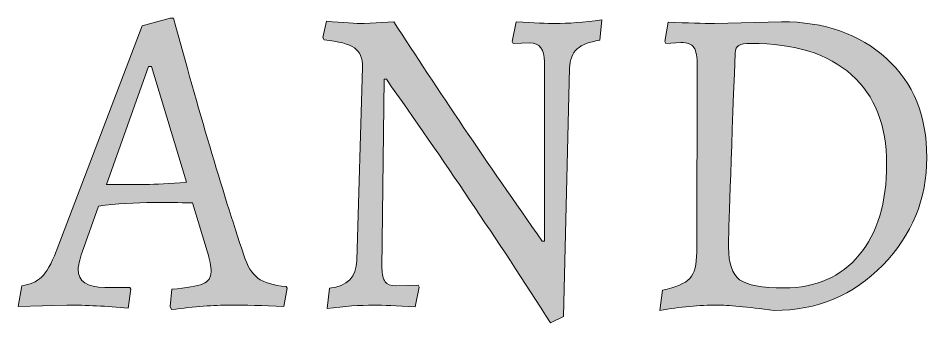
# Model space of a CAD drawing. Header units: inches. Extents: x 30.73 to 38.33, y -32.01 to -24.33.
# Drawn here: x 36.243 to 38.172, y -32.011 to -31.365 of the extents above; entities that cross this region are included whole.
import ezdxf

# ---------------------------------------------------------------- set-up
doc = ezdxf.new("R2010")
doc.units = ezdxf.units.IN
doc.header["$MEASUREMENT"] = 0
doc.layers.add('Layer 3', color=7, linetype='Continuous')

msp = doc.modelspace()

# ---------------------------------------------------------------- hatches: boundary and pattern name
at = {"layer": 'Layer 3', "true_color": 0xffffff}
h = msp.add_hatch(color=7, dxfattribs=at)
h.dxf.hatch_style = 2
edge = h.paths.add_edge_path()
edge.add_spline(control_points=[(36.5681, -31.9824), (36.5681, -31.9824), (36.5653, -31.9758), (36.5653, -31.9758), (36.5653, -31.9758), (36.569, -31.9392), (36.569, -31.9392), (36.6009, -31.9368), (36.6228, -31.933), (36.6347, -31.928), (36.6465, -31.923), (36.6525, -31.9146), (36.6525, -31.9027), (36.6525, -31.8908), (36.6497, -31.8761), (36.6441, -31.8586), (36.6441, -31.8586), (36.6131, -31.7564), (36.6131, -31.7564), (36.5981, -31.7558), (36.5706, -31.7555), (36.5306, -31.7555), (36.4906, -31.7555), (36.4515, -31.758), (36.4134, -31.763), (36.4134, -31.763), (36.3787, -31.8605), (36.3787, -31.8605), (36.3731, -31.8774), (36.3703, -31.8896), (36.3703, -31.897), (36.3703, -31.9227), (36.389, -31.9355), (36.4265, -31.9355), (36.4265, -31.9355), (36.48, -31.9355), (36.48, -31.9355), (36.48, -31.9355), (36.4818, -31.9392), (36.4818, -31.9392), (36.4818, -31.9392), (36.4762, -31.9796), (36.4762, -31.9796), (36.4306, -31.9752), (36.3871, -31.973), (36.3459, -31.973), (36.3459, -31.973), (36.2428, -31.9758), (36.2428, -31.9758), (36.2428, -31.9758), (36.2503, -31.9318), (36.2503, -31.9318), (36.2677, -31.9299), (36.2818, -31.9238), (36.2924, -31.9135), (36.303, -31.9031), (36.3134, -31.8852), (36.3234, -31.8595), (36.3234, -31.8595), (36.5062, -31.3804), (36.5062, -31.3804), (36.5062, -31.3804), (36.5653, -31.3645), (36.5653, -31.3645), (36.5653, -31.3645), (36.5728, -31.3645), (36.5728, -31.3645), (36.6253, -31.5589), (36.675, -31.7264), (36.7219, -31.8671), (36.7294, -31.8902), (36.7393, -31.9064), (36.7519, -31.9158), (36.7644, -31.9252), (36.7844, -31.9311), (36.8119, -31.9336), (36.8119, -31.9336), (36.8137, -31.9374), (36.8137, -31.9374), (36.8137, -31.9374), (36.8072, -31.9758), (36.8072, -31.9758), (36.7622, -31.9739), (36.7236, -31.973), (36.6914, -31.973), (36.6592, -31.973), (36.6181, -31.9761), (36.5681, -31.9824)], knot_values=[0, 0, 0, 0, 1, 1, 1, 2, 2, 2, 3, 3, 3, 4, 4, 4, 5, 5, 5, 6, 6, 6, 7, 7, 7, 8, 8, 8, 9, 9, 9, 10, 10, 10, 11, 11, 11, 12, 12, 12, 13, 13, 13, 14, 14, 14, 15, 15, 15, 16, 16, 16, 17, 17, 17, 18, 18, 18, 19, 19, 19, 20, 20, 20, 21, 21, 21, 22, 22, 22, 23, 23, 23, 24, 24, 24, 25, 25, 25, 26, 26, 26, 27, 27, 27, 28, 28, 28, 29, 29, 29, 29], degree=3, periodic=1)
edge = h.paths.add_edge_path()
edge.add_spline(control_points=[(36.5128, -31.717), (36.5353, -31.717), (36.5644, -31.7155), (36.6, -31.7123), (36.6, -31.7123), (36.5259, -31.4667), (36.5259, -31.4667), (36.5259, -31.4667), (36.5193, -31.4667), (36.5193, -31.4667), (36.5193, -31.4667), (36.4303, -31.717), (36.4303, -31.717), (36.4303, -31.717), (36.5128, -31.717), (36.5128, -31.717)], knot_values=[0, 0, 0, 0, 1, 1, 1, 2, 2, 2, 3, 3, 3, 4, 4, 4, 5, 5, 5, 5], degree=3, periodic=1)
h = msp.add_hatch(color=7, dxfattribs=at)
h.dxf.hatch_style = 2
edge = h.paths.add_edge_path()
edge.add_spline(control_points=[(37.3604, -31.8371), (37.3604, -31.8371), (37.3604, -31.4573), (37.3604, -31.4573), (37.3604, -31.4305), (37.35, -31.417), (37.3294, -31.417), (37.3294, -31.417), (37.2938, -31.4179), (37.2938, -31.4179), (37.2938, -31.4179), (37.2919, -31.4142), (37.2919, -31.4142), (37.2919, -31.4142), (37.3004, -31.372), (37.3004, -31.372), (37.3385, -31.3745), (37.366, -31.3758), (37.3829, -31.3758), (37.4104, -31.3758), (37.4435, -31.3733), (37.4823, -31.3682), (37.4823, -31.3682), (37.4776, -31.4114), (37.4776, -31.4114), (37.4557, -31.4145), (37.4398, -31.4206), (37.4297, -31.4297), (37.4197, -31.4387), (37.4144, -31.4523), (37.4138, -31.4704), (37.4138, -31.4704), (37.4007, -31.9974), (37.4007, -31.9974), (37.4007, -31.9974), (37.3735, -32.0105), (37.3735, -32.0105), (37.2603, -31.8349), (37.1441, -31.6627), (37.0247, -31.4939), (37.0247, -31.4939), (37.02, -31.4939), (37.02, -31.4939), (37.02, -31.4939), (37.0153, -31.8943), (37.0153, -31.8943), (37.0153, -31.908), (37.0175, -31.9177), (37.0219, -31.9233), (37.0263, -31.9289), (37.0337, -31.9318), (37.0444, -31.9318), (37.0444, -31.9318), (37.0922, -31.9308), (37.0922, -31.9308), (37.0922, -31.9308), (37.0941, -31.9346), (37.0941, -31.9346), (37.0941, -31.9346), (37.0857, -31.9767), (37.0857, -31.9767), (37.0463, -31.9742), (37.0172, -31.973), (36.9984, -31.973), (36.9684, -31.973), (36.9353, -31.9755), (36.8991, -31.9805), (36.8991, -31.9805), (36.9038, -31.9374), (36.9038, -31.9374), (36.9419, -31.933), (36.9613, -31.9133), (36.9619, -31.8783), (36.9619, -31.8783), (36.9741, -31.4686), (36.9741, -31.4686), (36.9741, -31.4492), (36.9683, -31.4355), (36.9567, -31.4273), (36.9452, -31.4192), (36.9238, -31.4136), (36.8925, -31.4104), (36.8925, -31.4104), (36.8897, -31.4058), (36.8897, -31.4058), (36.8897, -31.4058), (36.8972, -31.3711), (36.8972, -31.3711), (36.9334, -31.3742), (36.9603, -31.3758), (36.9778, -31.3758), (36.9778, -31.3758), (37.0406, -31.372), (37.0406, -31.372), (37.1331, -31.5158), (37.2382, -31.6708), (37.3557, -31.8371), (37.3557, -31.8371), (37.3604, -31.8371), (37.3604, -31.8371)], knot_values=[0, 0, 0, 0, 1, 1, 1, 2, 2, 2, 3, 3, 3, 4, 4, 4, 5, 5, 5, 6, 6, 6, 7, 7, 7, 8, 8, 8, 9, 9, 9, 10, 10, 10, 11, 11, 11, 12, 12, 12, 13, 13, 13, 14, 14, 14, 15, 15, 15, 16, 16, 16, 17, 17, 17, 18, 18, 18, 19, 19, 19, 20, 20, 20, 21, 21, 21, 22, 22, 22, 23, 23, 23, 24, 24, 24, 25, 25, 25, 26, 26, 26, 27, 27, 27, 28, 28, 28, 29, 29, 29, 30, 30, 30, 31, 31, 31, 32, 32, 32, 33, 33, 33, 33], degree=3, periodic=1)
h = msp.add_hatch(color=7, dxfattribs=at)
h.dxf.hatch_style = 2
edge = h.paths.add_edge_path()
edge.add_spline(control_points=[(37.8479, -31.9843), (37.7898, -31.9767), (37.7495, -31.973), (37.727, -31.973), (37.6895, -31.973), (37.6488, -31.9767), (37.6051, -31.9843), (37.6051, -31.9843), (37.6107, -31.9411), (37.6107, -31.9411), (37.6395, -31.9355), (37.6588, -31.9272), (37.6689, -31.9163), (37.6788, -31.9054), (37.6838, -31.8867), (37.6838, -31.8605), (37.6838, -31.8605), (37.6848, -31.4667), (37.6848, -31.4667), (37.6848, -31.4467), (37.6825, -31.4333), (37.6777, -31.4264), (37.6731, -31.4195), (37.6638, -31.4161), (37.6501, -31.4161), (37.6501, -31.4161), (37.6182, -31.4179), (37.6182, -31.4179), (37.6182, -31.4179), (37.6163, -31.4142), (37.6163, -31.4142), (37.6163, -31.4142), (37.6229, -31.3729), (37.6229, -31.3729), (37.6648, -31.3748), (37.6976, -31.3758), (37.7213, -31.3758), (37.7213, -31.3758), (37.8639, -31.372), (37.8639, -31.372), (37.9551, -31.372), (38.0293, -31.398), (38.0865, -31.4498), (38.1437, -31.5017), (38.1723, -31.5717), (38.1723, -31.6599), (38.1723, -31.748), (38.1411, -31.8241), (38.0786, -31.8882), (38.0161, -31.9522), (37.9392, -31.9843), (37.8479, -31.9843)], knot_values=[0, 0, 0, 0, 1, 1, 1, 2, 2, 2, 3, 3, 3, 4, 4, 4, 5, 5, 5, 6, 6, 6, 7, 7, 7, 8, 8, 8, 9, 9, 9, 10, 10, 10, 11, 11, 11, 12, 12, 12, 13, 13, 13, 14, 14, 14, 15, 15, 15, 16, 16, 16, 17, 17, 17, 17], degree=3, periodic=1)
edge = h.paths.add_edge_path()
edge.add_spline(control_points=[(37.7992, -31.4179), (37.7861, -31.4179), (37.7773, -31.4194), (37.7729, -31.4222), (37.7685, -31.425), (37.766, -31.4305), (37.7654, -31.4386), (37.7561, -31.6792), (37.7513, -31.8166), (37.7513, -31.8507), (37.7513, -31.8847), (37.7592, -31.9075), (37.7748, -31.9191), (37.7904, -31.9307), (37.822, -31.9364), (37.8695, -31.9364), (37.937, -31.9364), (37.9901, -31.9132), (38.0289, -31.8666), (38.0676, -31.82), (38.087, -31.7558), (38.087, -31.6739), (38.087, -31.592), (38.0622, -31.5289), (38.0125, -31.4845), (37.9628, -31.4401), (37.8917, -31.4179), (37.7992, -31.4179)], knot_values=[0, 0, 0, 0, 1, 1, 1, 2, 2, 2, 3, 3, 3, 4, 4, 4, 5, 5, 5, 6, 6, 6, 7, 7, 7, 8, 8, 8, 9, 9, 9, 9], degree=3, periodic=1)

# ---------------------------------------------------------------- linework, layer by layer
at = {"layer": 'Layer 3', "lineweight": 0}
for points, knots in [([(36.5681, -31.9824), (36.5681, -31.9824), (36.5653, -31.9758), (36.5653, -31.9758), (36.5653, -31.9758), (36.569, -31.9392), (36.569, -31.9392), (36.6009, -31.9368), (36.6228, -31.933), (36.6347, -31.928), (36.6465, -31.923), (36.6525, -31.9146), (36.6525, -31.9027), (36.6525, -31.8908), (36.6497, -31.8761), (36.6441, -31.8586), (36.6441, -31.8586), (36.6131, -31.7564), (36.6131, -31.7564), (36.5981, -31.7558), (36.5706, -31.7555), (36.5306, -31.7555), (36.4906, -31.7555), (36.4515, -31.758), (36.4134, -31.763), (36.4134, -31.763), (36.3787, -31.8605), (36.3787, -31.8605), (36.3731, -31.8774), (36.3703, -31.8896), (36.3703, -31.897), (36.3703, -31.9227), (36.389, -31.9355), (36.4265, -31.9355), (36.4265, -31.9355), (36.48, -31.9355), (36.48, -31.9355), (36.48, -31.9355), (36.4818, -31.9392), (36.4818, -31.9392), (36.4818, -31.9392), (36.4762, -31.9796), (36.4762, -31.9796), (36.4306, -31.9752), (36.3871, -31.973), (36.3459, -31.973), (36.3459, -31.973), (36.2428, -31.9758), (36.2428, -31.9758), (36.2428, -31.9758), (36.2503, -31.9318), (36.2503, -31.9318), (36.2677, -31.9299), (36.2818, -31.9238), (36.2924, -31.9135), (36.303, -31.9031), (36.3134, -31.8852), (36.3234, -31.8595), (36.3234, -31.8595), (36.5062, -31.3804), (36.5062, -31.3804), (36.5062, -31.3804), (36.5653, -31.3645), (36.5653, -31.3645), (36.5653, -31.3645), (36.5728, -31.3645), (36.5728, -31.3645), (36.6253, -31.5589), (36.675, -31.7264), (36.7219, -31.8671), (36.7294, -31.8902), (36.7393, -31.9064), (36.7519, -31.9158), (36.7644, -31.9252), (36.7844, -31.9311), (36.8119, -31.9336), (36.8119, -31.9336), (36.8137, -31.9374), (36.8137, -31.9374), (36.8137, -31.9374), (36.8072, -31.9758), (36.8072, -31.9758), (36.7622, -31.9739), (36.7236, -31.973), (36.6914, -31.973), (36.6592, -31.973), (36.6181, -31.9761), (36.5681, -31.9824)], [0, 0, 0, 0, 1, 1, 1, 2, 2, 2, 3, 3, 3, 4, 4, 4, 5, 5, 5, 6, 6, 6, 7, 7, 7, 8, 8, 8, 9, 9, 9, 10, 10, 10, 11, 11, 11, 12, 12, 12, 13, 13, 13, 14, 14, 14, 15, 15, 15, 16, 16, 16, 17, 17, 17, 18, 18, 18, 19, 19, 19, 20, 20, 20, 21, 21, 21, 22, 22, 22, 23, 23, 23, 24, 24, 24, 25, 25, 25, 26, 26, 26, 27, 27, 27, 28, 28, 28, 29, 29, 29, 29]), ([(37.3604, -31.8371), (37.3604, -31.8371), (37.3604, -31.4573), (37.3604, -31.4573), (37.3604, -31.4305), (37.35, -31.417), (37.3294, -31.417), (37.3294, -31.417), (37.2938, -31.4179), (37.2938, -31.4179), (37.2938, -31.4179), (37.2919, -31.4142), (37.2919, -31.4142), (37.2919, -31.4142), (37.3004, -31.372), (37.3004, -31.372), (37.3385, -31.3745), (37.366, -31.3758), (37.3829, -31.3758), (37.4104, -31.3758), (37.4435, -31.3733), (37.4823, -31.3682), (37.4823, -31.3682), (37.4776, -31.4114), (37.4776, -31.4114), (37.4557, -31.4145), (37.4398, -31.4206), (37.4297, -31.4297), (37.4197, -31.4387), (37.4144, -31.4523), (37.4138, -31.4704), (37.4138, -31.4704), (37.4007, -31.9974), (37.4007, -31.9974), (37.4007, -31.9974), (37.3735, -32.0105), (37.3735, -32.0105), (37.2603, -31.8349), (37.1441, -31.6627), (37.0247, -31.4939), (37.0247, -31.4939), (37.02, -31.4939), (37.02, -31.4939), (37.02, -31.4939), (37.0153, -31.8943), (37.0153, -31.8943), (37.0153, -31.908), (37.0175, -31.9177), (37.0219, -31.9233), (37.0263, -31.9289), (37.0337, -31.9318), (37.0444, -31.9318), (37.0444, -31.9318), (37.0922, -31.9308), (37.0922, -31.9308), (37.0922, -31.9308), (37.0941, -31.9346), (37.0941, -31.9346), (37.0941, -31.9346), (37.0857, -31.9767), (37.0857, -31.9767), (37.0463, -31.9742), (37.0172, -31.973), (36.9984, -31.973), (36.9684, -31.973), (36.9353, -31.9755), (36.8991, -31.9805), (36.8991, -31.9805), (36.9038, -31.9374), (36.9038, -31.9374), (36.9419, -31.933), (36.9613, -31.9133), (36.9619, -31.8783), (36.9619, -31.8783), (36.9741, -31.4686), (36.9741, -31.4686), (36.9741, -31.4492), (36.9683, -31.4355), (36.9567, -31.4273), (36.9452, -31.4192), (36.9238, -31.4136), (36.8925, -31.4104), (36.8925, -31.4104), (36.8897, -31.4058), (36.8897, -31.4058), (36.8897, -31.4058), (36.8972, -31.3711), (36.8972, -31.3711), (36.9334, -31.3742), (36.9603, -31.3758), (36.9778, -31.3758), (36.9778, -31.3758), (37.0406, -31.372), (37.0406, -31.372), (37.1331, -31.5158), (37.2382, -31.6708), (37.3557, -31.8371), (37.3557, -31.8371), (37.3604, -31.8371), (37.3604, -31.8371)], [0, 0, 0, 0, 1, 1, 1, 2, 2, 2, 3, 3, 3, 4, 4, 4, 5, 5, 5, 6, 6, 6, 7, 7, 7, 8, 8, 8, 9, 9, 9, 10, 10, 10, 11, 11, 11, 12, 12, 12, 13, 13, 13, 14, 14, 14, 15, 15, 15, 16, 16, 16, 17, 17, 17, 18, 18, 18, 19, 19, 19, 20, 20, 20, 21, 21, 21, 22, 22, 22, 23, 23, 23, 24, 24, 24, 25, 25, 25, 26, 26, 26, 27, 27, 27, 28, 28, 28, 29, 29, 29, 30, 30, 30, 31, 31, 31, 32, 32, 32, 33, 33, 33, 33]), ([(37.8479, -31.9843), (37.7898, -31.9767), (37.7495, -31.973), (37.727, -31.973), (37.6895, -31.973), (37.6488, -31.9767), (37.6051, -31.9843), (37.6051, -31.9843), (37.6107, -31.9411), (37.6107, -31.9411), (37.6395, -31.9355), (37.6588, -31.9272), (37.6689, -31.9163), (37.6788, -31.9054), (37.6838, -31.8867), (37.6838, -31.8605), (37.6838, -31.8605), (37.6848, -31.4667), (37.6848, -31.4667), (37.6848, -31.4467), (37.6825, -31.4333), (37.6777, -31.4264), (37.6731, -31.4195), (37.6638, -31.4161), (37.6501, -31.4161), (37.6501, -31.4161), (37.6182, -31.4179), (37.6182, -31.4179), (37.6182, -31.4179), (37.6163, -31.4142), (37.6163, -31.4142), (37.6163, -31.4142), (37.6229, -31.3729), (37.6229, -31.3729), (37.6648, -31.3748), (37.6976, -31.3758), (37.7213, -31.3758), (37.7213, -31.3758), (37.8639, -31.372), (37.8639, -31.372), (37.9551, -31.372), (38.0293, -31.398), (38.0865, -31.4498), (38.1437, -31.5017), (38.1723, -31.5717), (38.1723, -31.6599), (38.1723, -31.748), (38.1411, -31.8241), (38.0786, -31.8882), (38.0161, -31.9522), (37.9392, -31.9843), (37.8479, -31.9843)], [0, 0, 0, 0, 1, 1, 1, 2, 2, 2, 3, 3, 3, 4, 4, 4, 5, 5, 5, 6, 6, 6, 7, 7, 7, 8, 8, 8, 9, 9, 9, 10, 10, 10, 11, 11, 11, 12, 12, 12, 13, 13, 13, 14, 14, 14, 15, 15, 15, 16, 16, 16, 17, 17, 17, 17]), ([(37.7992, -31.4179), (37.7861, -31.4179), (37.7773, -31.4194), (37.7729, -31.4222), (37.7685, -31.425), (37.766, -31.4305), (37.7654, -31.4386), (37.7561, -31.6792), (37.7513, -31.8166), (37.7513, -31.8507), (37.7513, -31.8847), (37.7592, -31.9075), (37.7748, -31.9191), (37.7904, -31.9307), (37.822, -31.9364), (37.8695, -31.9364), (37.937, -31.9364), (37.9901, -31.9132), (38.0289, -31.8666), (38.0676, -31.82), (38.087, -31.7558), (38.087, -31.6739), (38.087, -31.592), (38.0622, -31.5289), (38.0125, -31.4845), (37.9628, -31.4401), (37.8917, -31.4179), (37.7992, -31.4179)], [0, 0, 0, 0, 1, 1, 1, 2, 2, 2, 3, 3, 3, 4, 4, 4, 5, 5, 5, 6, 6, 6, 7, 7, 7, 8, 8, 8, 9, 9, 9, 9]), ([(36.5128, -31.717), (36.5353, -31.717), (36.5644, -31.7155), (36.6, -31.7123), (36.6, -31.7123), (36.5259, -31.4667), (36.5259, -31.4667), (36.5259, -31.4667), (36.5193, -31.4667), (36.5193, -31.4667), (36.5193, -31.4667), (36.4303, -31.717), (36.4303, -31.717), (36.4303, -31.717), (36.5128, -31.717), (36.5128, -31.717)], [0, 0, 0, 0, 1, 1, 1, 2, 2, 2, 3, 3, 3, 4, 4, 4, 5, 5, 5, 5])]:
    msp.add_open_spline(points, degree=3, knots=knots, dxfattribs=at)

doc.saveas('drawing.dxf')
